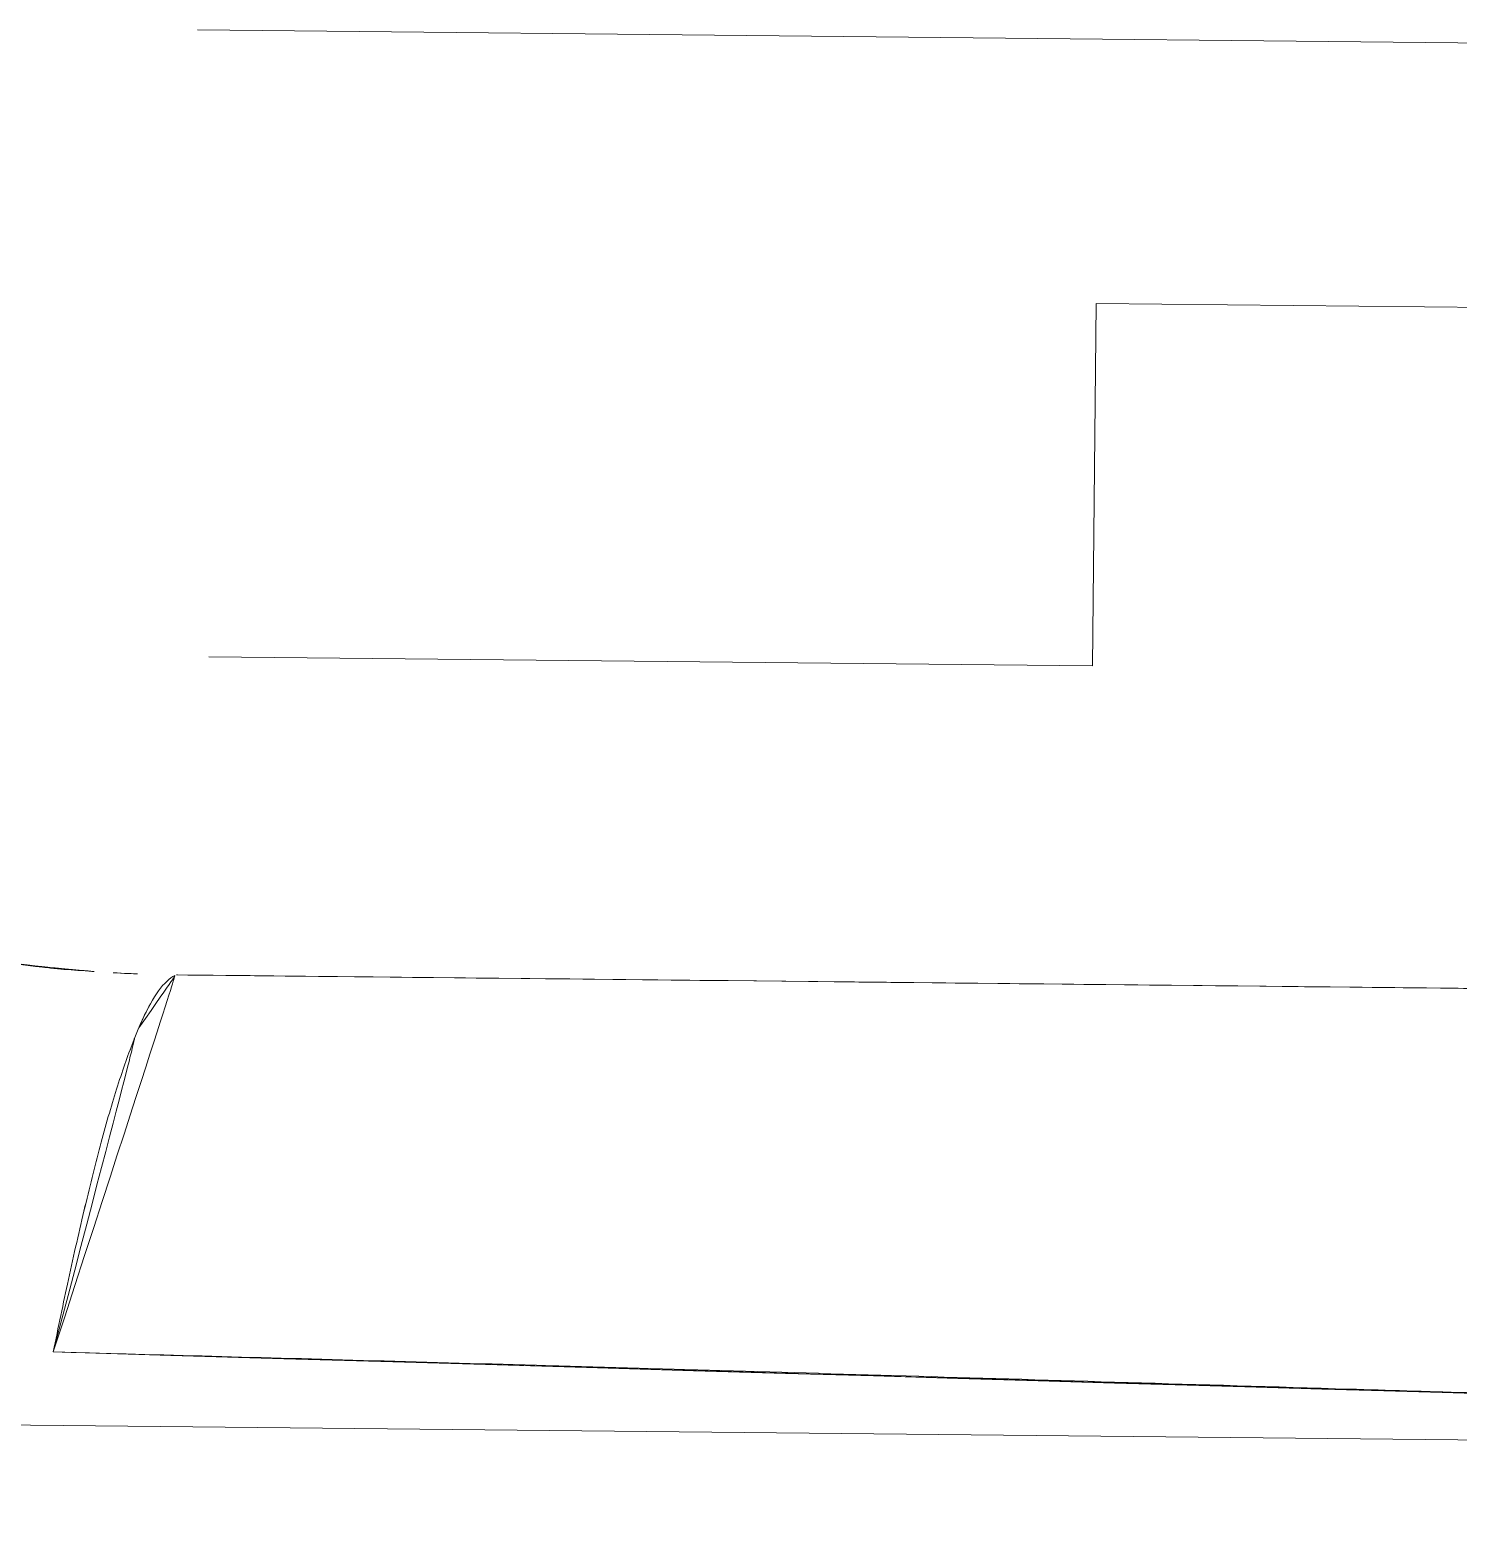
# Model space of a CAD drawing. Extents: x 16296681342 to 16296681993, y -37409617230 to -37409616753.
# Drawn here: x 16296681532.92 to 16296681539.22, y -37409617089.86 to -37409617083.3 of the extents above; entities that cross this region are included whole.
import ezdxf

# ---------------------------------------------------------------- set-up
doc = ezdxf.new("R2010")
doc.units = 0
doc.header["$LTSCALE"] = 10
doc.header["$MEASUREMENT"] = 0
doc.layers.get('0').update_dxf_attribs({"linetype": 'CONTINUOUS'})

msp = doc.modelspace()

# ---------------------------------------------------------------- linework, layer by layer
at = {"linetype": 'Continuous', "lineweight": 0, "extrusion": (0.010302, 0.999947, -2.22045e-16)}
for p, q in [((16296681533.659889, -37409617083.302887, -49.691856), (16296681559.61515, -37409617083.570297, -49.691856)), ((16296681533.659889, -37409617083.302887, -49.691856), (16296681559.61515, -37409617083.570297, -49.691856)), ((16296681537.60931, -37409617086.111366, -49.691856), (16296681537.62579, -37409617084.511429, -49.691856)), ((16296681537.60931, -37409617086.111366, -49.691856), (16296681537.62579, -37409617084.511429, -49.691856)), ((16296681537.62579, -37409617084.511429, -49.691856), (16296681555.62484, -37409617084.696877, -49.691856)), ((16296681537.62579, -37409617084.511429, -49.691856), (16296681555.62484, -37409617084.696877, -49.691856)), ((16296681533.709511, -37409617086.071198, -49.691856), (16296681537.60931, -37409617086.111366, -49.691856)), ((16296681533.709511, -37409617086.071198, -49.691856), (16296681537.60931, -37409617086.111366, -49.691856)), ((16296681533.57091, -37409617087.475342, -49.691856), (16296681533.566759, -37409617087.475304, -49.691856)), ((16296681533.57091, -37409617087.475342, -49.691856), (16296681559.6157, -37409617087.748047, -49.691856)), ((16296681533.57091, -37409617087.475342, -49.691856), (16296681559.6157, -37409617087.748047, -49.691856)), ((16296681521.57515, -37409617089.345886, -49.691856), (16296681571.572491, -37409617089.861, -49.691856)), ((16296681521.57515, -37409617089.345886, -49.691856), (16296681571.572491, -37409617089.861, -49.691856)), ((16296681521.575159, -37409617089.345886, -49.691856), (16296681571.572491, -37409617089.861, -49.691856))]:
    msp.add_line(p, q, dxfattribs=at)
at = {"linetype": 'Continuous', "lineweight": 0}
msp.add_arc((16296681533.76206, -37409617080.971474, -49.691856), 5.1, 89.4097517, 269.4097517, dxfattribs=at)
msp.add_arc((16296681533.76206, -37409617080.971474, -49.691856), 5.1, 89.4097517, 269.4097517, dxfattribs=at)
msp.add_ellipse((16296681532.737169, -37409617085.042763, -49.691856), major_axis=(-3.919712, 0.842796), ratio=0.58224832, start_param=1.70582735, end_param=1.9079966, dxfattribs=at)
msp.add_ellipse((16296681532.737169, -37409617085.042763, -49.691856), major_axis=(-3.919712, 0.842796), ratio=0.58224832, start_param=1.70582735, end_param=1.9079966, dxfattribs=at)
for points, knots in [([(16296681532.92631, -37409617087.435783, -49.691856), (16296681533.024549, -37409617087.447594, -49.691856), (16296681533.09094, -37409617087.452621, -49.691856), (16296681533.180611, -37409617087.459099, -49.691856), (16296681533.216379, -37409617087.461678, -49.691856), (16296681533.252199, -37409617087.463966, -49.691856), (16296681533.28805, -37409617087.465958, -49.691856)], [0.150358883, 0.150358883, 0.150358883, 0.150358883, 0.5, 0.5, 0.5, 0.639477216, 0.639477216, 0.639477216, 0.639477216]), ([(16296681533.023251, -37409617089.139893, -49.691856), (16296681533.04533, -37409617089.031212, -49.691856), (16296681533.091591, -37409617088.810417, -49.691856), (16296681533.162491, -37409617088.497063, -49.691856), (16296681533.23465, -37409617088.208572, -49.691856), (16296681533.306919, -37409617087.958847, -49.691856), (16296681533.380569, -37409617087.751579, -49.691856), (16296681533.45183, -37409617087.593559, -49.691856), (16296681533.511959, -37409617087.509666, -49.691856), (16296681533.550461, -37409617087.48233, -49.691856), (16296681533.564409, -37409617087.476212, -49.691856), (16296681533.566771, -37409617087.475304, -49.691856)], [0, 0, 0, 0, 0.12708269, 0.26309447, 0.39464197, 0.52618947, 0.65773696, 0.78928446, 0.92083196, 0.98660571, 1, 1, 1, 1]), ([(16296681533.40123, -37409617087.708603, -49.691856), (16296681533.4182, -37409617087.668968, -49.691856), (16296681533.458851, -37409617087.583763, -49.691856), (16296681533.511959, -37409617087.509666, -49.691856), (16296681533.550461, -37409617087.48233, -49.691856), (16296681533.564409, -37409617087.476212, -49.691856), (16296681533.566771, -37409617087.475304, -49.691856)], [0.696133886, 0.696133886, 0.696133886, 0.696133886, 0.789284462, 0.92083196, 0.986605709, 1, 1, 1, 1]), ([(16296681533.566759, -37409617087.475403, -49.691856), (16296681534.092779, -37409617087.480911, -49.691856), (16296681535.07757, -37409617087.491188, -49.691856), (16296681536.521151, -37409617087.506264, -49.691856), (16296681536.61739, -37409617087.507263, -49.691856), (16296681536.75186, -37409617087.508667, -49.691856), (16296681536.815981, -37409617087.509338, -49.691856), (16296681537.80995, -37409617087.519722, -49.691856), (16296681538.859051, -37409617087.530724, -49.691856), (16296681539.963301, -37409617087.542282, -49.691856), (16296681539.99892, -37409617087.542664, -49.691856), (16296681540.066561, -37409617087.543358, -49.691856), (16296681540.070339, -37409617087.543404, -49.691856), (16296681540.073191, -37409617087.543427, -49.691856), (16296681540.076571, -37409617087.543457, -49.691856), (16296681540.0805, -37409617087.54351, -49.691856), (16296681540.18, -37409617087.544548, -49.691856), (16296681540.625259, -37409617087.54921, -49.691856), (16296681541.416281, -37409617087.557487, -49.691856)], [0.000000206, 0.000000206, 0.000000206, 0.000000206, 0.234375, 0.234375, 0.234375, 0.25, 0.25, 0.25, 0.4921875, 0.4921875, 0.4921875, 0.5, 0.5, 0.5, 0.505904702, 0.505904702, 0.505904702, 0.65548688, 0.65548688, 0.65548688, 0.65548688]), ([(16296681533.023251, -37409617089.139893, -49.691856), (16296681533.04533, -37409617089.031212, -49.691856), (16296681533.091591, -37409617088.810417, -49.691856), (16296681533.162491, -37409617088.497063, -49.691856), (16296681533.23465, -37409617088.208572, -49.691856), (16296681533.306919, -37409617087.958847, -49.691856), (16296681533.36305, -37409617087.80088, -49.691856), (16296681533.39397, -37409617087.725594, -49.691856), (16296681533.400841, -37409617087.709534, -49.691856)], [0, 0, 0, 0, 0.127082692, 0.26309447, 0.394641968, 0.526189466, 0.657736964, 0.695413581, 0.695413581, 0.695413581, 0.695413581]), ([(16296681533.023251, -37409617089.139893, -49.691856), (16296681533.864981, -37409617089.162231, -49.691856), (16296681534.847549, -37409617089.189339, -49.691856), (16296681536.534651, -37409617089.238129, -49.691856), (16296681537.132561, -37409617089.25576, -49.691856), (16296681538.083059, -37409617089.284149, -49.691856), (16296681538.57172, -37409617089.29882, -49.691856), (16296681539.08057, -37409617089.314148, -49.691856), (16296681539.424299, -37409617089.324509, -49.691856), (16296681539.6336, -37409617089.330811, -49.691856), (16296681539.774771, -37409617089.335068, -49.691856)], [0, 0, 0, 0, 0.25, 0.25, 0.375, 0.375, 0.4375, 0.46875, 0.46875, 0.5, 0.5, 0.5, 0.5]), ([(16296681533.023251, -37409617089.139893, -49.691856), (16296681533.864981, -37409617089.162231, -49.691856), (16296681534.847549, -37409617089.189339, -49.691856), (16296681536.534651, -37409617089.238129, -49.691856), (16296681537.132561, -37409617089.25576, -49.691856), (16296681538.083059, -37409617089.284149, -49.691856), (16296681538.57172, -37409617089.29882, -49.691856), (16296681539.08057, -37409617089.314148, -49.691856), (16296681539.424299, -37409617089.324509, -49.691856), (16296681539.6336, -37409617089.330811, -49.691856), (16296681542.033421, -37409617089.403091, -49.691856), (16296681544.29973, -37409617089.470757, -49.691856), (16296681546.574579, -37409617089.529533, -49.691856)], [0, 0, 0, 0, 0.25, 0.25, 0.375, 0.375, 0.4375, 0.46875, 0.46875, 0.5, 0.5, 1, 1, 1, 1])]:
    msp.add_open_spline(points, degree=3, knots=knots, dxfattribs=at)
for points in [[(16296681533.28805, -37409617087.465958, -49.691856), (16296681533.38073, -37409617087.4711, -49.691856), (16296681533.47366, -37409617087.474243, -49.691856), (16296681533.566759, -37409617087.475304, -49.691856)], [(16296681533.400841, -37409617087.709534, -49.691856), (16296681533.40097, -37409617087.709221, -49.691856), (16296681533.4011, -37409617087.708923, -49.691856), (16296681533.40123, -37409617087.708603, -49.691856)]]:
    msp.add_open_spline(points, degree=3, dxfattribs=at)

doc.saveas('drawing.dxf')
